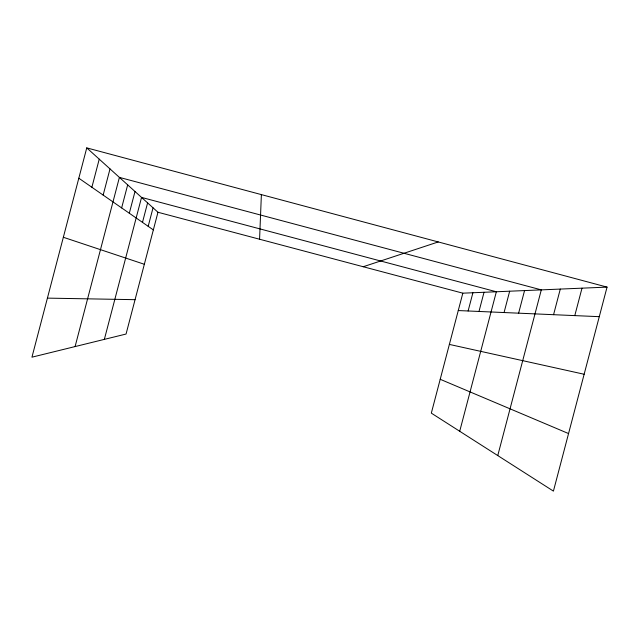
<?xml version="1.0" encoding="UTF-8"?>
<svg xmlns="http://www.w3.org/2000/svg" width="639" height="639" viewBox="0 0 639 639"><rect width="100%" height="100%" fill="white"/><g stroke="black" fill="none" stroke-linecap="round" stroke-linejoin="round"><path stroke-width="0.96" d="M259.578 239.226L261.383 194.607M86.76 147.881L31.95 357.177L126.059 334.037L157.969 212.26L86.76 147.881L607.05 287.111L553.422 491.119L431.325 413.137L462.828 293.173L607.05 287.111M91.88 187.267L99.237 159.159M103.151 195.087L110.012 168.904M75.09 346.57L119.405 177.394L541.305 289.874L497.765 455.575M121.642 207.915L127.672 184.871M129.31 213.234L135.005 191.5M104.357 339.373L141.546 197.411L496.351 291.767L459.713 431.269M142.489 222.372L147.593 202.882M148.184 226.326L153.04 207.803M468.115 310.985L472.908 292.75M478.994 311.457L484.027 292.279M504.067 312.543L509.674 291.2M518.62 313.174L524.555 290.577M553.566 314.692L560.291 289.076M574.788 315.61L582.001 288.165M363.224 266.735L438.258 241.941M47.414 298.125L135.061 299.675M458.259 310.554L599.278 316.672M449.369 344.413L584.142 374.254M157.969 212.26L462.828 293.173M63.349 237.277L144.342 264.274M440.215 379.294L568.55 433.561M78.821 178.209L153.344 229.904"/></g></svg>
